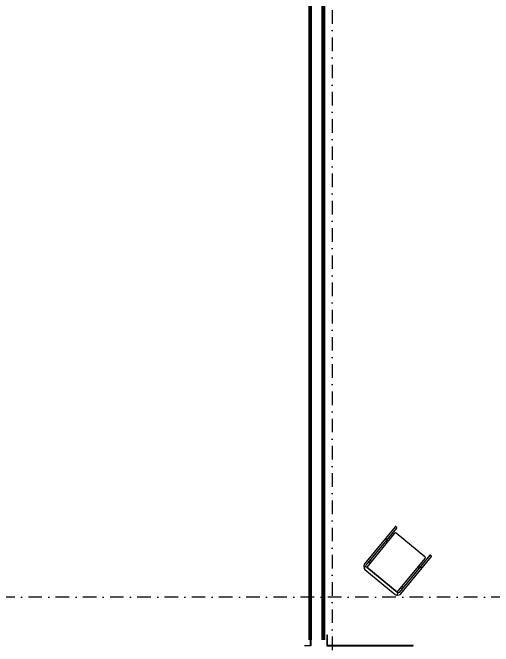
# Model space of a CAD drawing. Header units: inches. Extents: x -772 to 6765, y -813 to 4093.
# Drawn here: x 951 to 1401, y -46 to 547 of the extents above; entities that cross this region are included whole.
import ezdxf

# ---------------------------------------------------------------- set-up
doc = ezdxf.new("R2010")
doc.units = ezdxf.units.IN
doc.header["$MEASUREMENT"] = 0
doc.linetypes.add('DASHDOT', pattern=[25.4, 12.7, -6.35, 0, -6.35])
for name, color, linetype in [('FHM_BEYAZ ALÇIPAN', 7, 'Continuous'), ('H_FAC_Metal', 181, 'Continuous'), ('H_FUR_Tefris_Hareketli', 213, 'Continuous'), ('H_STR_Aks', 250, 'DASHDOT')]:
    doc.layers.add(name, color=color, linetype=linetype)

# ---------------------------------------------------------------- blocks, each defined once
blk = doc.blocks.new('*U101')
at = {"color": 0}
for points in [[(1.9, -3.64, 0.308765), (-1.36, -1.42), (-46.36, -1.42, 0.414214), (-46.86, -1.92), (-46.86, -2.92, 0.414214), (-46.36, -3.42), (-1.36, -3.42, -0.253355), (-0.11, -4.1, -0.253355)], [(-0.12, -42.76, -0.24943), (-1.36, -43.42), (-46.36, -43.42, 0.414214), (-46.86, -43.92), (-46.86, -44.92, 0.414214), (-46.36, -45.42), (-1.36, -45.42, 0.304725), (1.88, -43.24)]]:
    blk.add_lwpolyline(points, format="xyb", dxfattribs=at)
for points in [[(-42.36, -5.92), (-42.36, -40.92, 0.414214), (-41.36, -41.92), (-0.36, -41.92), (-0.36, -4.92), (-41.36, -4.92, 0.414214)], [(2.64, -41.94), (2.64, -4.94, 1), (-0.36, -4.94), (-0.36, -41.94, 1)]]:
    blk.add_lwpolyline(points, format="xyb", close=True, dxfattribs=at)
for points in [[(-32.36, -1.44), (-32.36, -4.92)], [(-30.36, -3.42), (-30.36, -4.92)], [(-7.36, -3.42), (-7.36, -4.92)], [(-5.36, -3.42), (-5.36, -4.92)], [(-32.36, -45.4), (-32.36, -41.92)], [(-30.36, -43.42), (-30.36, -41.92)], [(-7.36, -43.42), (-7.36, -41.92)], [(-5.36, -43.42), (-5.36, -41.92)]]:
    blk.add_lwpolyline(points, dxfattribs=at)

msp = doc.modelspace()

# ---------------------------------------------------------------- linework, layer by layer
at = {"layer": 'FHM_BEYAZ ALÇIPAN'}
for points in [[(1658, 823), (1228, 823), (1228, -40)], [(1229.25, -40), (1229.25, 821.75), (1658, 821.75)], [(1230.5, -40), (1230.5, 820.5), (1658, 820.5)], [(1240.5, -40), (1240.5, 808)], [(1241.75, -40), (1241.75, 808)], [(1243, -40), (1243, 808)]]:
    msp.add_lwpolyline(points, dxfattribs=at)
at = {"layer": 'H_FAC_Metal'}
for points in [[(1229.5, -35.75), (1230, -35.75), (1230, -45.75), (1224.374, -45.75), (1224.374, -45.25), (1229.5, -45.25)], [(1245.5, -35.75), (1245, -35.75), (1245, -45.75), (1325.624, -45.75), (1325.624, -45.25), (1245.5, -45.25)]]:
    msp.add_lwpolyline(points, close=True, dxfattribs=at)
at = {"layer": 'H_STR_Aks'}
for p, q in [((1250, 4043.005), (1250, -712.77)), ((6664.509, 0), (-659.052, 0))]:
    msp.add_line(p, q, dxfattribs=at)

# ---------------------------------------------------------------- block references
at = {"layer": 'H_FUR_Tefris_Hareketli', "rotation": 230.5393760785238}
msp.add_blockref('*U101', (1314.442, 1.203), dxfattribs=at)

doc.saveas('drawing.dxf')
